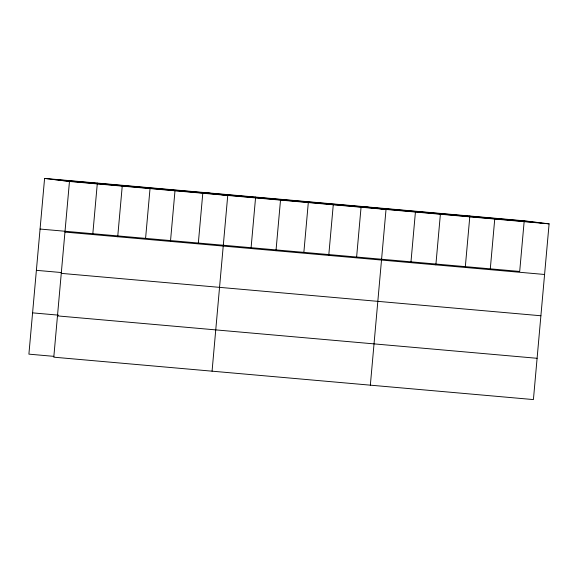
<?xml version="1.0" encoding="UTF-8"?>
<svg xmlns="http://www.w3.org/2000/svg" width="578" height="578" viewBox="0 0 578 578"><rect width="100%" height="100%" fill="white"/><g stroke="black" fill="none" stroke-linecap="round" stroke-linejoin="round"><path stroke-width="0.87" d="M44.585 178.421L69.468 181.456L53.79 357.182L533.415 399.579L549.1 223.852L524.21 220.818L44.585 178.421L28.9 354.148L53.942 356.359M92.827 233.714L97.342 183.089M117.71 236.749L122.233 186.123M145.584 238.374L150.099 187.749M170.474 241.409L174.989 190.783M198.341 243.042L202.864 192.416L227.746 195.451L212.068 371.17M251.098 247.702L255.621 197.076M275.988 250.736L280.511 200.111M303.862 252.369L308.377 201.744M328.752 255.404L333.268 204.778M356.619 257.029L361.055 207.292M370.346 385.158L386.025 209.438L361.134 206.404M410.98 261.834L415.416 212.097M435.863 264.869L440.385 214.243M465.333 266.639L469.856 216.013M490.223 269.673L494.739 219.048M524.21 220.818L519.694 271.443L40.063 229.047M52.793 179.426L532.425 221.822M61.261 180.459L540.885 222.855M69.468 181.456L549.1 223.852M64.953 232.081L544.584 274.478M36.378 270.331L61.42 272.541M61.268 273.365L540.9 315.761M32.585 312.864L58.515 315.154M57.475 315.899L537.099 358.295"/></g></svg>
